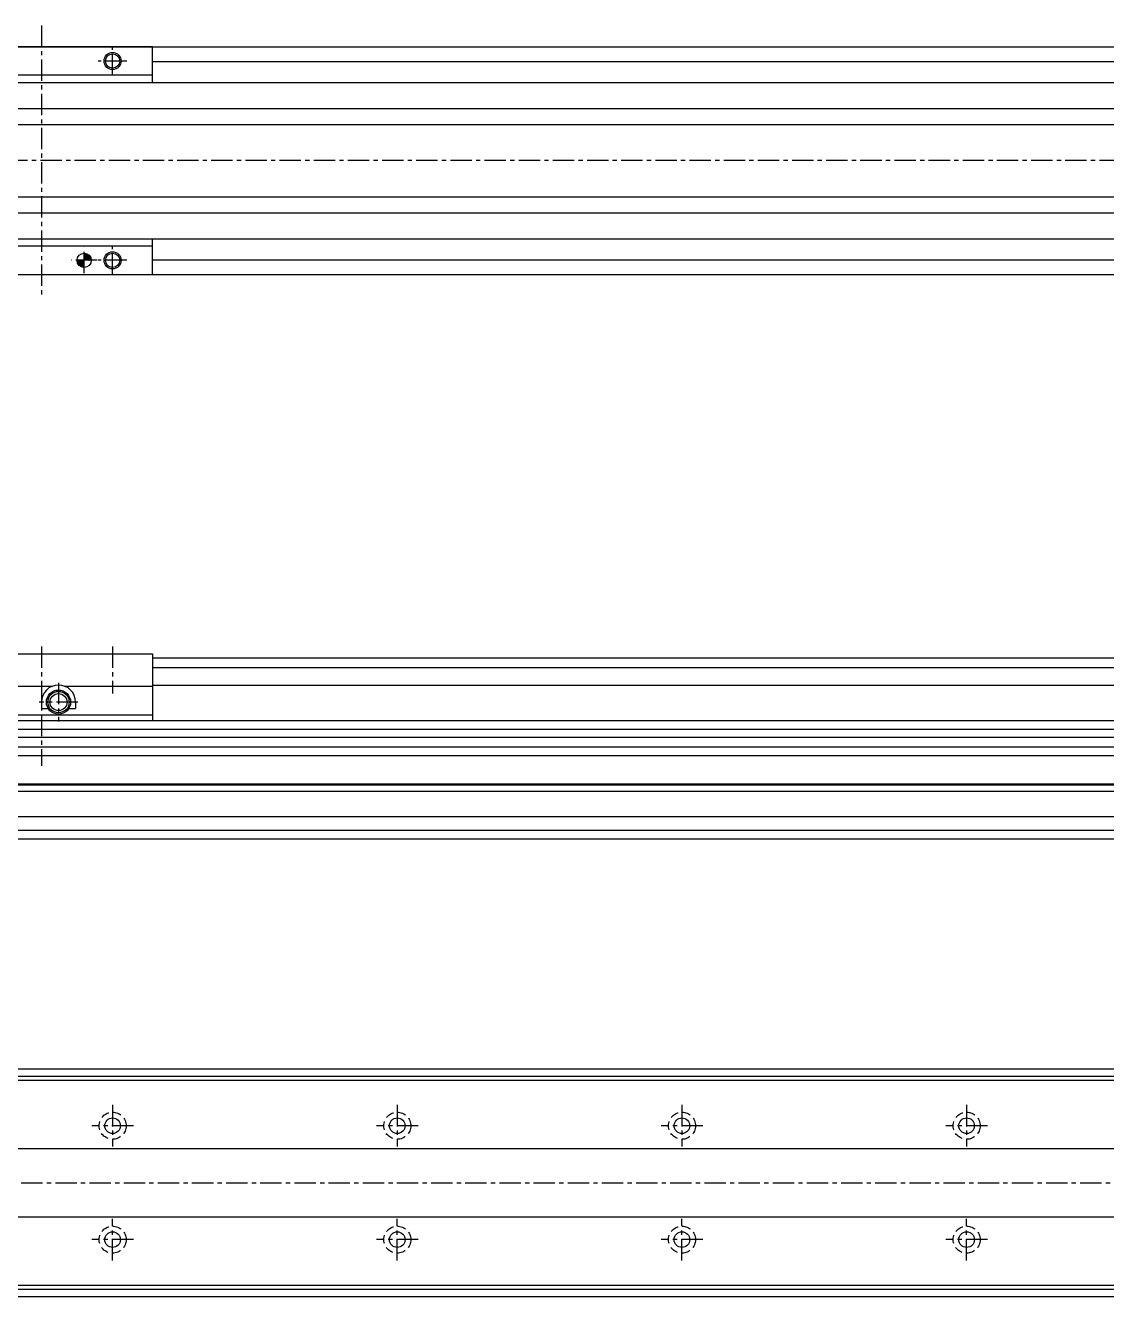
# Model space of a CAD drawing. Extents: x -463 to 1083, y 41 to 537.
# Drawn here: x -70.1 to 309.6, y 90.5 to 536.9 of the extents above; entities that cross this region are included whole.
import ezdxf

# ---------------------------------------------------------------- set-up
doc = ezdxf.new("R2010")
doc.units = 0
doc.linetypes.add('CENTER', pattern=[12, 7.5, -1.5, 1.5, -1.5])
doc.linetypes.add('DASHED', pattern=[4.5, 3, -1.5])
doc.layers.get('0').update_dxf_attribs({"linetype": 'CONTINUOUS'})
doc.layers.add('CENTER', color=1, linetype='CENTER')

# ---------------------------------------------------------------- blocks, each defined once
blk = doc.blocks.new('*X6')
at = {"color": 0}
for p, q in [((-265.42, 313.16), (-265.26, 313.33)), ((-265.42, 313.27), (-265.36, 313.33)), ((-265.42, 313.05), (-265.16, 313.31)), ((-265.42, 312.94), (-265.07, 313.29)), ((-265.42, 312.82), (-264.99, 313.26)), ((-265.42, 312.71), (-264.91, 313.23)), ((-265.42, 312.6), (-264.83, 313.19)), ((-265.42, 312.49), (-264.76, 313.15)), ((-265.42, 312.38), (-264.7, 313.1)), ((-265.42, 312.27), (-264.63, 313.06)), ((-265.42, 312.15), (-264.57, 313)), ((-265.38, 312.09), (-264.52, 312.95)), ((-265.27, 312.09), (-264.46, 312.89)), ((-265.15, 312.09), (-264.42, 312.83)), ((-265.04, 312.09), (-264.37, 312.76)), ((-264.93, 312.09), (-264.33, 312.69)), ((-264.82, 312.09), (-264.29, 312.62)), ((-264.71, 312.09), (-264.26, 312.54)), ((-266.67, 312.02), (-266.61, 312.09)), ((-266.66, 311.92), (-266.5, 312.09)), ((-266.65, 311.83), (-266.38, 312.09)), ((-266.62, 311.74), (-266.27, 312.09)), ((-266.6, 311.65), (-266.16, 312.09)), ((-266.56, 311.57), (-266.05, 312.09)), ((-266.53, 311.5), (-265.94, 312.09)), ((-266.48, 311.43), (-265.83, 312.09)), ((-266.44, 311.36), (-265.71, 312.09)), ((-266.39, 311.3), (-265.6, 312.09)), ((-266.34, 311.24), (-265.49, 312.09)), ((-266.28, 311.18), (-265.42, 312.04)), ((-266.23, 311.13), (-265.42, 311.93)), ((-266.16, 311.08), (-265.42, 311.82)), ((-266.1, 311.03), (-265.42, 311.71)), ((-266.03, 310.99), (-265.42, 311.59)), ((-265.95, 310.95), (-265.42, 311.48)), ((-265.87, 310.92), (-265.42, 311.37)), ((-265.79, 310.89), (-265.42, 311.26)), ((-265.7, 310.87), (-265.42, 311.15)), ((-265.61, 310.85), (-265.42, 311.04)), ((-265.51, 310.84), (-265.42, 310.92)), ((-264.6, 312.09), (-264.23, 312.45)), ((-264.48, 312.09), (-264.2, 312.37)), ((-264.37, 312.09), (-264.19, 312.27)), ((-264.26, 312.09), (-264.18, 312.17))]:
    blk.add_line(p, q, dxfattribs=at)

msp = doc.modelspace()

# ---------------------------------------------------------------- linework, layer by layer
at = {"color": 7, "linetype": 'CONTINUOUS'}
for p, q in [((-263.52, 529.44), (1068.48, 529.44)), ((-25.52, 529.44), (-103.52, 529.44)), ((-25.52, 516.94), (-25.52, 529.44)), ((-25.52, 524.24), (1068.48, 524.24)), ((-25.52, 519.44), (-103.52, 519.44)), ((-263.52, 516.94), (1068.48, 516.94)), ((-25.52, 516.94), (1068.48, 516.94)), ((-263.52, 507.71), (1068.48, 507.71)), ((-263.52, 502.17), (1068.48, 502.17)), ((-263.52, 476.7), (1068.48, 476.7)), ((-263.52, 471.17), (1068.48, 471.17)), ((-261.52, 461.94), (1070.48, 461.94)), ((-25.52, 461.94), (1068.48, 461.94)), ((-25.52, 449.44), (-25.52, 461.94)), ((-25.52, 459.44), (-103.52, 459.44)), ((-25.52, 454.64), (1068.48, 454.64)), ((-263.52, 449.44), (1068.48, 449.44)), ((-103.52, 449.44), (-25.52, 449.44)), ((-103.52, 316.26), (-25.52, 316.26)), ((-25.52, 316.26), (-25.52, 292.76)), ((-25.52, 314.76), (1068.48, 314.76)), ((-25.52, 311.4), (1068.48, 311.4)), ((-103.52, 304.89), (-60.59, 304.89)), ((-56.44, 304.89), (-25.52, 304.89)), ((-25.52, 305.26), (1068.48, 305.26)), ((-64.52, 299.26), (-64.52, 297.01)), ((-52.52, 299.26), (-52.52, 297.01)), ((-103.52, 294.76), (-25.52, 294.76)), ((-64.52, 297.01), (-62.13, 297.01)), ((-54.91, 297.01), (-52.52, 297.01)), ((-263.52, 292.76), (1068.48, 292.76)), ((-263.52, 289.76), (1068.48, 289.76)), ((-263.52, 287.01), (1068.48, 287.01)), ((-263.52, 283.51), (1068.48, 283.51)), ((-263.52, 280.49), (1068.48, 280.49)), ((-263.52, 270.56), (1068.48, 270.56)), ((-263.52, 270.26), (1068.48, 270.26)), ((-263.52, 268.02), (1068.48, 268.02)), ((-263.52, 259.03), (1068.48, 259.03)), ((-263.52, 254.26), (1068.48, 254.26)), ((-263.52, 251.26), (1068.48, 251.26)), ((-263.52, 170.47), (1068.48, 170.47)), ((-263.52, 167.87), (1068.48, 167.87)), ((-263.52, 166.47), (1068.48, 166.47)), ((-263.52, 142.47), (1068.48, 142.47)), ((-263.52, 118.47), (1068.48, 118.47)), ((-263.52, 94.47), (1068.48, 94.47)), ((-263.52, 93.07), (1068.48, 93.07)), ((-263.52, 90.47), (1068.48, 90.47))]:
    msp.add_line(p, q, dxfattribs=at)
for centre, radius in [((-39.52, 524.44), 3), ((-39.52, 524.44), 2.5), ((-49.52, 454.44), 2.5), ((-39.52, 454.44), 3), ((-39.52, 454.44), 2.5), ((-58.52, 299.26), 4.25), ((-58.52, 299.26), 3.75), ((-58.52, 299.26), 3), ((-39.52, 150.47), 2.75), ((60.48, 150.47), 2.75), ((160.48, 150.47), 2.75), ((260.48, 150.47), 2.75), ((-39.52, 110.47), 2.75), ((60.48, 110.47), 2.75), ((160.48, 110.47), 2.75), ((260.48, 110.47), 2.75)]:
    msp.add_circle(centre, radius, dxfattribs=at)
at = {"color": 3, "linetype": 'DASHED'}
for centre in [(-39.52, 150.47), (60.48, 150.47), (160.48, 150.47), (260.48, 150.47), (-39.52, 110.47), (60.48, 110.47), (160.48, 110.47), (260.48, 110.47)]:
    msp.add_circle(centre, 4.75, dxfattribs=at)
at = {"color": 7, "linetype": 'CONTINUOUS'}
msp.add_arc((-58.52, 299.26), 6, 0, 180, dxfattribs=at)
at = {"layer": 'CENTER', "color": 1, "linetype": 'CENTER'}
for p, q in [((-64.52, 536.94), (-64.52, 441.94)), ((-39.52, 519.4), (-39.52, 529.48)), ((-34.48, 524.44), (-44.56, 524.44)), ((1082.64, 489.44), (-300.94, 489.44)), ((-49.52, 449.9), (-49.52, 458.98)), ((-39.52, 449.4), (-39.52, 459.48)), ((-44.98, 454.44), (-54.06, 454.44)), ((-34.48, 454.44), (-44.56, 454.44)), ((-64.52, 318.76), (-64.52, 276.88)), ((-39.52, 318.76), (-39.52, 302.3)), ((-58.52, 306.05), (-58.52, 292.47)), ((-51.73, 299.26), (-65.31, 299.26)), ((-39.52, 157.76), (-39.52, 143.18)), ((60.48, 157.76), (60.48, 143.18)), ((160.48, 157.76), (160.48, 143.18)), ((260.48, 157.76), (260.48, 143.18)), ((-32.23, 150.47), (-46.81, 150.47)), ((67.77, 150.47), (53.19, 150.47)), ((167.77, 150.47), (153.19, 150.47)), ((267.77, 150.47), (253.19, 150.47)), ((-311.63, 130.47), (1079.71, 130.47)), ((-39.52, 103.18), (-39.52, 117.76)), ((60.48, 103.18), (60.48, 117.76)), ((160.48, 103.18), (160.48, 117.76)), ((260.48, 103.18), (260.48, 117.76)), ((-32.23, 110.47), (-46.81, 110.47)), ((67.77, 110.47), (53.19, 110.47)), ((167.77, 110.47), (153.19, 110.47)), ((267.77, 110.47), (253.19, 110.47))]:
    msp.add_line(p, q, dxfattribs=at)

# ---------------------------------------------------------------- block references
at = {"color": 7, "linetype": 'CONTINUOUS', "xscale": 2, "yscale": 2, "zscale": 2}
msp.add_blockref('*X6', (481.33, -169.74), dxfattribs=at)

doc.saveas('drawing.dxf')
